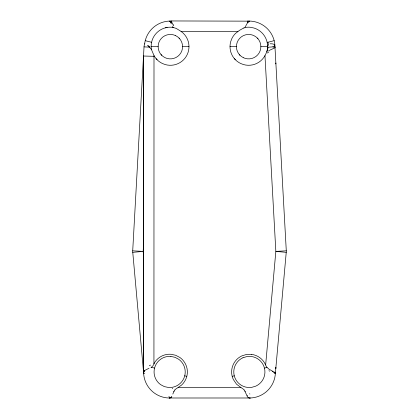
<?xml version="1.0" encoding="UTF-8"?>
<svg xmlns="http://www.w3.org/2000/svg" width="419" height="419" viewBox="0 0 419 419"><rect width="100%" height="100%" fill="white"/><g stroke="black" fill="none" stroke-linecap="round" stroke-linejoin="round"><path stroke-width="0.63" d="M143.617 373.214L143.523 56.026L153.998 56.319L153.935 363.729M169.967 398.013L170.392 397.689M247.833 21.149L171.167 20.95A10.501 10.501 0 0 0 169.559 21.076M275.524 368.683L275.833 368.71L275.875 367.327M275.875 367.835L275.409 367.777M248.608 397.689L249.033 398.024A10.475 10.475 0 0 0 250.133 397.992L168.904 397.998A26.057 26.057 0 0 1 143.591 372.501L143.696 372.098M169.601 21.07A26.057 26.057 0 0 0 144.623 43.943A10.475 10.475 0 0 0 144.031 46.865L132.682 251.39L143.565 372.261M143.523 244.869L143.157 251.4L143.523 255.443M153.998 56.319L154.035 55.643L151.406 49.437A19.164 19.159 0 0 1 151.584 42.293A19.101 19.096 -15.8 0 1 173.005 27.382M275.383 373.214L286.318 251.39L274.984 47.169M266.84 51.747C267.186 50.369 268.584 47.551 267.668 46.661M286.277 252.338L275.843 251.4L264.965 55.643L266.699 52.097A19.127 19.122 0 0 0 267.568 46.661A19.201 19.195 -51.9 0 0 267.165 42.46A19.206 19.201 -52.5 0 0 253.993 28.026L250.489 27.303A19.127 19.127 -49.7 0 0 244.921 27.507L247.556 22.71M267.008 367.463A9.066 8.448 67 0 1 265.986 365.771L265.651 364.959L275.843 251.4L286.303 250.819M275.508 372.308L275.383 373.198A26.057 26.057 0 0 1 250.101 397.992L249.761 397.95M172.806 394.085L173.911 391.529M143.942 371.611L143.759 371.967M174.095 391.194L174.885 390.01M171.811 396.316L171.177 397.196M274.775 47.886L268.705 50.678M248.221 22.05L249.315 21.06A26.057 26.057 0 0 1 274.99 47.253M144.555 370.543L149.023 368.259M170.622 397.594L170.748 397.531A6.28 3.074 29.8 0 0 170.884 397.469L171.041 397.317M243.811 27.932L239.443 30.383L235.541 33.41A18.63 18.63 0 0 0 231.738 38.82L230.728 41.549A18.63 18.63 0 0 0 240.716 63.52L243.533 64.578A18.63 18.63 0 0 0 264.965 55.643M267.165 42.46L274.178 40.669M232.178 376.33L234.258 375.801M264.457 368.091L267.044 367.432L269.056 369.218L274.67 372.313M165.479 27.795L167.165 27.445M169.239 397.95L169.899 398.05M132.723 252.338L143.157 251.4L132.697 250.819M267.961 47.258L274.89 46.708M275.561 63.128L275.87 63.117L275.875 63.908M172.958 27.387L176.231 28.419L181.087 31.425L237.913 31.425M151.154 46.661L158.136 46.661M182.579 46.661L188.99 46.661M230.01 46.661L236.421 46.661M260.864 46.661L267.568 46.661M143.523 56.036L143.523 371.313L144.073 371.313M144.042 46.865L149.667 47.179M275.513 372.245L274.602 372.255M251.494 354.348L246.634 354.427L242.014 355.81A17.713 17.713 0 0 0 233.31 379.478L236.494 384.144L240.988 387.575L178.012 387.575L181.537 385.092A17.729 17.729 0 0 0 179.955 357.522L175.65 355.265L170.931 354.264A17.729 17.729 0 0 0 153.998 363.608M145.236 40.669L151.584 42.288M150.997 367.185L154.543 368.091M184.742 375.801L186.822 376.33M243.502 57.749L245.293 58.414A12.219 12.219 0 0 0 260.089 50.95A12.219 12.219 0 0 0 253.841 35.599L251.997 34.908A12.219 12.219 0 0 0 237.201 42.371A12.219 12.219 0 0 0 243.444 57.717L243.444 57.717M175.556 35.599L173.707 34.908A12.219 12.219 0 0 0 158.911 42.371A12.219 12.219 0 0 0 165.159 57.717L167.003 58.414A12.219 12.219 0 0 0 181.799 50.95A12.219 12.219 0 0 0 175.556 35.599M147.844 45.797L148.724 46.305M274.262 46.032L274.827 46.572M181.087 31.425C184.543 33.85 187.125 37.485 188.272 41.549A18.63 18.63 0 0 1 165.248 64.578L162.431 63.52A18.63 18.63 0 0 1 154.229 55.994L154.035 55.643M171.565 22.432L171.732 22.579A7.479 5.018 -49 0 1 171.931 22.888M170.716 21.861L170.444 21.615M257.334 38.066L257.963 38.752M239.956 55.256L239.322 54.564M235.399 59.76L234.436 58.712M179.044 38.066L179.678 38.752M161.666 55.256L161.037 54.564M157.109 59.76L156.146 58.712M151.406 49.437L149.939 47.635A5.138 4.908 -54.8 0 1 149.609 47.216M171.984 22.846L173.089 24.69M244.115 390.01L244.906 391.194M247.126 396.206L245.089 391.529M173.209 24.931L173.44 25.423M265.452 364.509L265.651 364.959M247.833 22.448L247.833 20.955A10.475 10.475 0 0 1 249.352 21.06M171.167 20.95L171.167 22.176M169.967 397.788L169.967 398.05M143.591 372.528A10.491 10.491 0 0 1 143.523 371.313M148.368 46.001A10.328 2.006 37.2 0 1 147.734 45.352M251.479 354.364A17.713 17.713 0 0 1 265.421 364.52M174.817 389.953A10.176 9.291 -28.2 0 1 178.044 387.638M240.956 387.638A10.176 9.291 28.2 0 1 244.183 389.953M268.946 370.695A10.286 0.822 29.9 0 1 269.684 371.155M273.497 372.308A10.407 1.43 20.4 0 1 274.387 372.884M170.339 22.846A10.093 1.77 75.1 0 1 170.36 21.73M243.863 28.052A15.555 15.157 15.3 0 1 244.968 27.638M247.514 22.678A5.714 3.834 35.4 0 1 247.749 22.385M148.928 46.205A2.896 2.43 86.6 0 1 149.913 46.849M143.413 372.371A8.123 1.037 -44.1 0 1 143.398 372.323M144.073 370.82A2.105 0.283 -76.4 0 1 143.984 371.077M144.236 371.606A2.975 1.163 84.8 0 1 144.34 371.255M173.806 391.519A8.469 5.248 -46 0 1 173.99 391.178M172.434 388.23A11.339 0.482 -70.2 0 1 172.256 388.712M171.151 397.17A8.872 4.588 53.4 0 1 171.031 397.301M170.722 397.636A3.425 1.398 14.1 0 1 170.507 397.746M150.484 365.085A8.851 2.896 -34.2 0 1 149.321 365.771M154.103 363.802A8.83 8.123 -62 0 1 151.18 367.463M272.958 46.546A10.187 2.923 33.9 0 1 273.513 47.321M267.39 53.004A6.741 4.059 -43.8 0 1 268.919 51.872M169.119 397.029A10.266 2.21 -79.7 0 1 168.993 396.306M144.167 373.465A10.449 1.629 -11.6 0 1 144.801 373.072M169.417 21.317A10.465 1.791 79.3 0 1 169.616 21.521M144.639 43.922A10.407 0.958 13 0 1 144.827 43.833M249.326 21.353A10.459 1.22 -86 0 1 249.452 21.793M247.959 22.197A5.075 1.178 -26.9 0 1 247.634 22.5M173.215 27.722A9.815 5.63 45.9 0 1 172.623 26.36M171.874 22.16A2.724 0.566 21.5 0 1 171.502 21.956M171.345 22.05A3.321 2.09 -19.5 0 1 171.69 22.369M249.897 394.038A10.407 2.551 61.9 0 1 249.624 393.687M275.199 373.193A10.449 1.063 5.7 0 1 274.251 373.376M268.317 45.221A19.997 19.997 -24.7 0 0 267.924 42.267A19.971 19.965 -48.2 0 0 267.872 42.078M267.652 46.514A6.934 3.781 -86.9 0 1 268.003 44.938M144.445 370.836A7.364 4.117 55 0 1 144.602 370.595M275.262 47.232A7.312 1.728 45.6 0 1 275.042 47.232M245.01 391.178A8.474 5.248 46 0 1 245.194 391.519M247.645 396.096A11.088 4.09 -87.9 0 1 247.367 395.494M247.77 396.934A10.297 4.902 -70.8 0 1 247.639 396.746M247.87 397.228A8.762 4.546 -51.1 0 0 247.969 397.322L248.153 397.469A6.102 2.964 -28.6 0 0 248.247 397.558M248.504 397.741A3.373 1.367 -13.7 0 1 248.299 397.641M171.245 23.789A11.355 2.797 56.6 0 1 170.957 22.595M173.12 25.051A12.046 2.1 71.5 0 1 173.236 25.292M270.129 43.791A10.417 3.247 -16.8 0 1 274.534 45.975M169.726 397.856A2.336 0.314 -3.6 0 1 169.606 397.846M170.035 397.573A5.358 0.409 -23.8 0 1 169.899 397.615M148.729 46.19A6.154 3.598 59.8 0 1 148.892 46.289M248.42 21.966A6.165 1.189 -31 0 1 248.362 22.039M272.182 371.318A10.066 0.854 29.3 0 1 272.575 371.58M250.091 398.118A5.337 0.55 27.4 0 1 250.08 398.155M242.989 357.726L242.905 357.763A15.582 15.582 0 0 0 247.477 387.413L251.751 387.345L255.81 386.129A15.582 15.582 0 0 0 251.232 356.48L247.053 356.538L242.989 357.726M170.868 356.412L170.779 356.407A15.582 15.582 0 0 0 160.582 384.621L164.363 386.606L168.506 387.486A15.582 15.582 0 0 0 178.709 359.272L175.006 357.318L170.868 356.412M143.617 373.198L143.497 372.371L143.607 373.156"/></g></svg>
